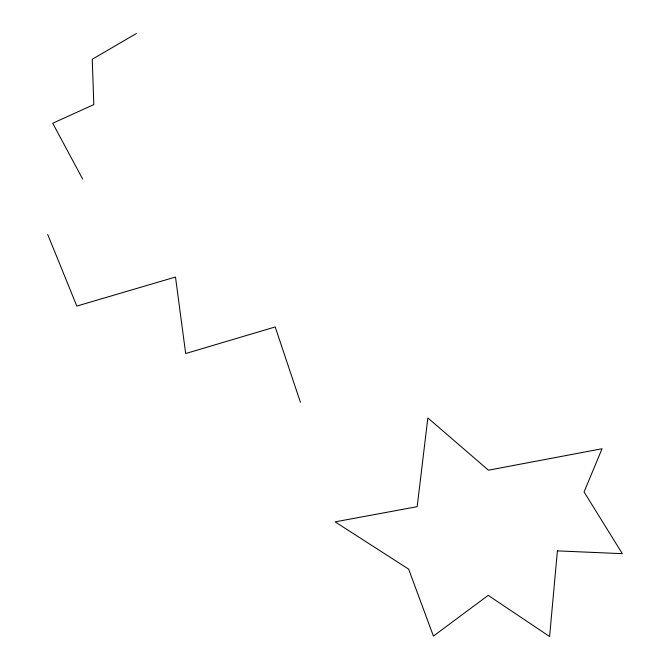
<?xml version="1.0" encoding="UTF-8"?>
<svg xmlns="http://www.w3.org/2000/svg" width="670" height="670" viewBox="0 0 670 670"><rect width="100%" height="100%" fill="white"/><g stroke="black" fill="none" stroke-linecap="round" stroke-linejoin="round"><path stroke-width="1" d="M136.362 33.5L92.251 59.27L93.817 104.595L52.712 123.246L82.645 179.032M47.671 234.383L76.832 306.064L175.498 277.037L185.674 353.534L275.203 326.952L300.428 402.31M557.406 550.882L549.593 636.5L488.195 595.37L433.415 636.081L408.65 569.148L335.109 521.871L417.175 506.671L427.854 417.929L488.455 470.198L602.062 448.741L584.064 491.931L622.33 553.671L557.406 550.882"/></g></svg>
